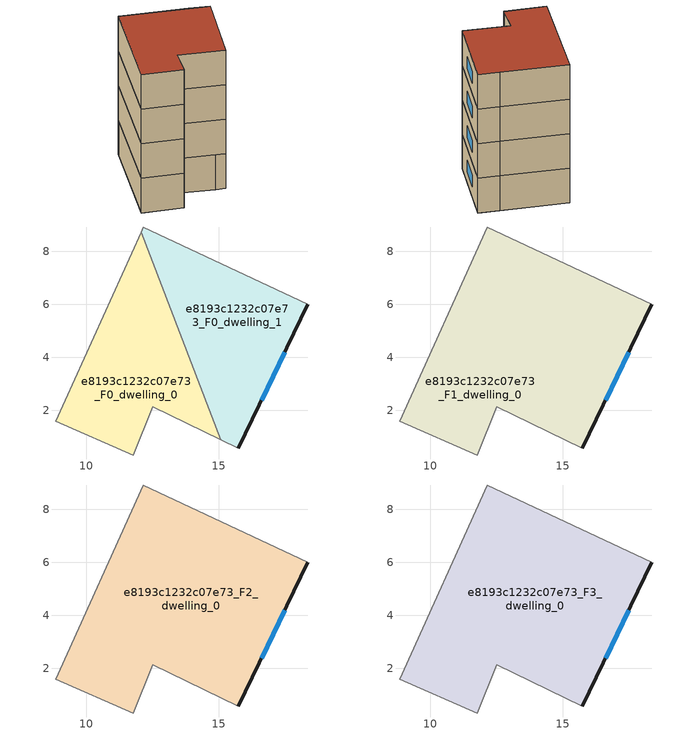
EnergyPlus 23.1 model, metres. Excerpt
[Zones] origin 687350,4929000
e8193c1232c07e73_F0_dwelling_0
 floor ground (EU_floor_Construction): 15.07,0.89 12.06,8.71 8.84,1.6 11.76,0.32 12.5,2.13 z0
 wall adiabatic (EU_wall_Construction): 15.07,0.89 12.5,2.13 11.76,0.32 8.84,1.6 12.06,8.71 z0:3
 wall to e8193c1232c07e73_F0_dwelling_1 (EU_wall_Construction): 12.06,8.71 15.07,0.89 z0:3
e8193c1232c07e73_F0_dwelling_1
 floor ground (EU_floor_Construction): 15.73,0.57 18.35,6 16.86,6.69 12.15,8.91 12.06,8.71 15.07,0.89 z0
 wall outside (EU_wall_Construction): 18.35,6 15.73,0.57 z0:3
 wall adiabatic (EU_wall_Construction): 15.73,0.57 15.07,0.89 / 12.06,8.71 12.15,8.91 16.86,6.69 18.35,6 z0:3
 window (EU_Window_Construction): 17.48,4.19 16.61,2.38 z1:2
e8193c1232c07e73_F1_dwelling_0
 floor to e8193c1232c07e73_F0_dwelling_0 (EU_floor_Construction): 15.07,0.89 12.06,8.71 8.84,1.6 11.76,0.32 12.5,2.13 z3
 floor to e8193c1232c07e73_F0_dwelling_1 (EU_floor_Construction): 15.73,0.57 18.35,6 16.86,6.69 12.15,8.91 12.06,8.71 15.07,0.89 z3
 wall outside (EU_wall_Construction): 18.35,6 15.73,0.57 z3:6
 wall adiabatic (EU_wall_Construction): 15.73,0.57 12.5,2.13 11.76,0.32 8.84,1.6 12.15,8.91 16.86,6.69 18.35,6 z3:6
 window (EU_Window_Construction): 17.48,4.19 16.61,2.38 z4:5
e8193c1232c07e73_F2_dwelling_0
 floor to e8193c1232c07e73_F1_dwelling_0 (EU_floor_Construction): 15.73,0.57 18.35,6 16.86,6.69 12.15,8.91 8.84,1.6 11.76,0.32 12.5,2.13 z6
 wall outside (EU_wall_Construction): 18.35,6 15.73,0.57 z6:9
 wall adiabatic (EU_wall_Construction): 15.73,0.57 12.5,2.13 11.76,0.32 8.84,1.6 12.15,8.91 16.86,6.69 18.35,6 z6:9
 window (EU_Window_Construction): 17.48,4.19 16.61,2.38 z7:8
e8193c1232c07e73_F3_dwelling_0
 floor to e8193c1232c07e73_F2_dwelling_0 (EU_floor_Construction): 15.73,0.57 18.35,6 16.86,6.69 12.15,8.91 8.84,1.6 11.76,0.32 12.5,2.13 z9
 wall outside (EU_wall_Construction): 18.35,6 15.73,0.57 z9:12
 wall adiabatic (EU_wall_Construction): 15.73,0.57 12.5,2.13 11.76,0.32 8.84,1.6 12.15,8.91 16.86,6.69 18.35,6 z9:12
 window (EU_Window_Construction): 17.48,4.19 16.61,2.38 z10:11
 roof outside (EU_roof_Construction): 16.86,6.69 18.35,6 15.73,0.57 12.5,2.13 11.76,0.32 8.84,1.6 12.15,8.91 z12
[Building]
EU S2 Campaign: North Axis=0; Terrain=City; Solar Distribution=FullExterior
[Site:Location]
Bologna: Latitude=44.5; Longitude=11.25; Time Zone=1; Elevation=37
[SizingPeriod:WeatherFileDays]
AnnualSizingPeriod: Begin Month=1; Begin Day of Month=1; End Month=12; End Day of Month=31; Day of Week for Start Day=Monday; Use Weather File Daylight Saving Period=No; Use Weather File Rain and Snow Indicators=No
[MATERIAL]
EU_InternalMass_Material: Roughness=MediumRough; Thickness=0.1; Conductivity=1; Density=1800; Specific Heat=900; Thermal Absorptance=0.9; Solar Absorptance=0.7; Visible Absorptance=0.7
[MATERIAL:NOMASS] Roughness=MediumRough; Thermal Absorptance=0.9; Solar Absorptance=0.7; Visible Absorptance=0.7
Name | Thermal Resistance
EU_wall_NoMass | 0.937881
EU_roof_NoMass | 0.548572
EU_floor_NoMass | 0.71348
[WINDOWMATERIAL:SIMPLEGLAZINGSYSTEM]
EU_Window_SimpleGlazing: UFactor=4.25633; Solar Heat Gain Coefficient=0.85; Visible Transmittance=0.85
[CONSTRUCTION]
EU_wall_Construction: EU_wall_NoMass
EU_roof_Construction: EU_roof_NoMass
EU_floor_Construction: EU_floor_NoMass
EU_InternalMass_Construction: EU_InternalMass_Material
EU_Window_Construction: EU_Window_SimpleGlazing
[ZONE] Type=1; Multiplier=1; Ceiling Height=autocalculate; Floor Area=autocalculate; Part of Total Floor Area=Yes
Name | Volume
e8193c1232c07e73_F0_dwelling_0 | 70.3799
e8193c1232c07e73_F1_dwelling_0; e8193c1232c07e73_F2_dwelling_0; e8193c1232c07e73_F3_dwelling_0 | 140.741
e8193c1232c07e73_F0_dwelling_1 | 70.3689
[INTERNALMASS] Construction=EU_InternalMass_Construction
Name | Zone or ZoneList | Surface Area
e8193c1232c07e73_F0_dwelling_0_EU_InternalMass | e8193c1232c07e73_F0_dwelling_0 | 23.4594
e8193c1232c07e73_F0_dwelling_1_EU_InternalMass | e8193c1232c07e73_F0_dwelling_1 | 23.4562
e8193c1232c07e73_F1_dwelling_0_EU_InternalMass | e8193c1232c07e73_F1_dwelling_0 | 46.9139
e8193c1232c07e73_F2_dwelling_0_EU_InternalMass | e8193c1232c07e73_F2_dwelling_0 | 46.9139
e8193c1232c07e73_F3_dwelling_0_EU_InternalMass | e8193c1232c07e73_F3_dwelling_0 | 46.9139
[OTHEREQUIPMENT] Fuel Type=Electricity; Design Level Calculation Method=Watts/Area; Power per Zone Floor Area=1; Fraction Latent=0; Fraction Radiant=0; Fraction Lost=0; Carbon Dioxide Generation Rate=0; EndUse Subcategory=EU_Step8_InternalGains
Name | Zone or ZoneList or Space or SpaceList | Schedule
EU_Step8_InternalGain_e8193c1232c07e73_F0_dwelling_0_f000 | e8193c1232c07e73_F0_dwelling_0 | EU_Step8_GainSchedule_e8193c1232c07e73_F0_dwelling_0_f000
EU_Step8_InternalGain_e8193c1232c07e73_F0_dwelling_1_f000 | e8193c1232c07e73_F0_dwelling_1 | EU_Step8_GainSchedule_e8193c1232c07e73_F0_dwelling_1_f000
EU_Step8_InternalGain_e8193c1232c07e73_F1_dwelling_0_f000 | e8193c1232c07e73_F1_dwelling_0 | EU_Step8_GainSchedule_e8193c1232c07e73_F1_dwelling_0_f000
EU_Step8_InternalGain_e8193c1232c07e73_F2_dwelling_0_f000 | e8193c1232c07e73_F2_dwelling_0 | EU_Step8_GainSchedule_e8193c1232c07e73_F2_dwelling_0_f000
EU_Step8_InternalGain_e8193c1232c07e73_F3_dwelling_0_f000 | e8193c1232c07e73_F3_dwelling_0 | EU_Step8_GainSchedule_e8193c1232c07e73_F3_dwelling_0_f000
[ZONEVENTILATION:DESIGNFLOWRATE] Schedule=EU_AlwaysOn; Design Flow Rate Calculation Method=AirChanges/Hour; Air Changes per Hour=0.687892; Ventilation Type=Natural; Fan Pressure Rise=0; Fan Total Efficiency=1; Constant Term Coefficient=1; Temperature Term Coefficient=0; Velocity Term Coefficient=0; Velocity Squared Term Coefficient=0; Minimum Indoor Temperature=-100; Maximum Indoor Temperature=100; Delta Temperature=-100; Minimum Outdoor Temperature=-100; Maximum Outdoor Temperature=100; Maximum Wind Speed=40
Name | Zone or ZoneList or Space or SpaceList
EU_ConstantAir_e8193c1232c07e73_F0_dwelling_0 | e8193c1232c07e73_F0_dwelling_0
EU_ConstantAir_e8193c1232c07e73_F0_dwelling_1 | e8193c1232c07e73_F0_dwelling_1
EU_ConstantAir_e8193c1232c07e73_F1_dwelling_0 | e8193c1232c07e73_F1_dwelling_0
EU_ConstantAir_e8193c1232c07e73_F2_dwelling_0 | e8193c1232c07e73_F2_dwelling_0
EU_ConstantAir_e8193c1232c07e73_F3_dwelling_0 | e8193c1232c07e73_F3_dwelling_0
[HVACTEMPLATE:THERMOSTAT] Constant Heating Setpoint=20; Constant Cooling Setpoint=50
EU_HeatOnly_e8193c1232c07e73_F0_dwelling_0; EU_HeatOnly_e8193c1232c07e73_F0_dwelling_1; EU_HeatOnly_e8193c1232c07e73_F1_dwelling_0; EU_HeatOnly_e8193c1232c07e73_F2_dwelling_0; EU_HeatOnly_e8193c1232c07e73_F3_dwelling_0
[HVACTEMPLATE:ZONE:IDEALLOADSAIRSYSTEM] System Availability Schedule=EU_AlwaysOn; Maximum Heating Supply Air Temperature=50; Minimum Cooling Supply Air Temperature=13; Maximum Heating Supply Air Humidity Ratio=0.0156; Minimum Cooling Supply Air Humidity Ratio=0.0077; Heating Limit=NoLimit; Cooling Limit=NoLimit; Heating Availability Schedule=EU_AlwaysOn; Cooling Availability Schedule=EU_CoolingOff; Dehumidification Control Type=ConstantSensibleHeatRatio; Cooling Sensible Heat Ratio=0.7; Dehumidification Setpoint=60; Humidification Control Type=None; Humidification Setpoint=30; Outdoor Air Method=None; Outdoor Air Flow Rate per Person=0.00944; Outdoor Air Flow Rate per Zone Floor Area=0; Outdoor Air Flow Rate per Zone=0; Demand Controlled Ventilation Type=None; Outdoor Air Economizer Type=NoEconomizer; Heat Recovery Type=None; Sensible Heat Recovery Effectiveness=0.7; Latent Heat Recovery Effectiveness=0.65
Name | Template Thermostat
e8193c1232c07e73_F0_dwelling_0 | EU_HeatOnly_e8193c1232c07e73_F0_dwelling_0
e8193c1232c07e73_F0_dwelling_1 | EU_HeatOnly_e8193c1232c07e73_F0_dwelling_1
e8193c1232c07e73_F1_dwelling_0 | EU_HeatOnly_e8193c1232c07e73_F1_dwelling_0
e8193c1232c07e73_F2_dwelling_0 | EU_HeatOnly_e8193c1232c07e73_F2_dwelling_0
e8193c1232c07e73_F3_dwelling_0 | EU_HeatOnly_e8193c1232c07e73_F3_dwelling_0
[SIZING:ZONE] Zone Cooling Design Supply Air Temperature Input Method=SupplyAirTemperature; Zone Cooling Design Supply Air Temperature=13; Zone Heating Design Supply Air Temperature Input Method=SupplyAirTemperature; Zone Heating Design Supply Air Temperature=50; Zone Cooling Design Supply Air Humidity Ratio=0.008; Zone Heating Design Supply Air Humidity Ratio=0.008; Cooling Design Air Flow Method=DesignDay; Cooling Design Air Flow Rate=0; Cooling Minimum Air Flow per Zone Floor Area=0.000762; Cooling Minimum Air Flow=0; Cooling Minimum Air Flow Fraction=0.2; Heating Design Air Flow Method=DesignDay; Heating Design Air Flow Rate=0; Heating Maximum Air Flow per Zone Floor Area=0.002032; Heating Maximum Air Flow=0.141576; Heating Maximum Air Flow Fraction=0.3; Account for Dedicated Outdoor Air System=No; Dedicated Outdoor Air System Control Strategy=NeutralSupplyAir; Dedicated Outdoor Air Low Setpoint Temperature for Design=autosize; Dedicated Outdoor Air High Setpoint Temperature for Design=autosize; Zone Load Sizing Method=Sensible Load Only No Latent Load; Zone Latent Cooling Design Supply Air Humidity Ratio Input Method=HumidityRatioDifference; Zone Cooling Design Supply Air Humidity Ratio Difference=0.005; Zone Latent Heating Design Supply Air Humidity Ratio Input Method=HumidityRatioDifference; Zone Humidification Design Supply Air Humidity Ratio Difference=0.005
e8193c1232c07e73_F0_dwelling_0; e8193c1232c07e73_F0_dwelling_1; e8193c1232c07e73_F1_dwelling_0; e8193c1232c07e73_F2_dwelling_0; e8193c1232c07e73_F3_dwelling_0
[SCHEDULE:CONSTANT]
Name | Hourly Value
EU_AlwaysOn | 1
EU_CoolingOff | 0
[SCHEDULE:FILE] Column Number=1; Rows to Skip at Top=0; Number of Hours of Data=8760; Column Separator=Comma; Interpolate to Timestep=No; Minutes per Item=60; Adjust Schedule for Daylight Savings=Yes
Name | File
EU_Step8_GainSchedule_e8193c1232c07e73_F0_dwelling_0_f000 | ../../schedules/e8193c1232c07e73/e8193c1232c07e73_F0_dwelling_0_f000_gain.csv
EU_Step8_GainSchedule_e8193c1232c07e73_F0_dwelling_1_f000 | ../../schedules/e8193c1232c07e73/e8193c1232c07e73_F0_dwelling_1_f000_gain.csv
EU_Step8_GainSchedule_e8193c1232c07e73_F1_dwelling_0_f000 | ../../schedules/e8193c1232c07e73/e8193c1232c07e73_F1_dwelling_0_f000_gain.csv
EU_Step8_GainSchedule_e8193c1232c07e73_F2_dwelling_0_f000 | ../../schedules/e8193c1232c07e73/e8193c1232c07e73_F2_dwelling_0_f000_gain.csv
EU_Step8_GainSchedule_e8193c1232c07e73_F3_dwelling_0_f000 | ../../schedules/e8193c1232c07e73/e8193c1232c07e73_F3_dwelling_0_f000_gain.csv
